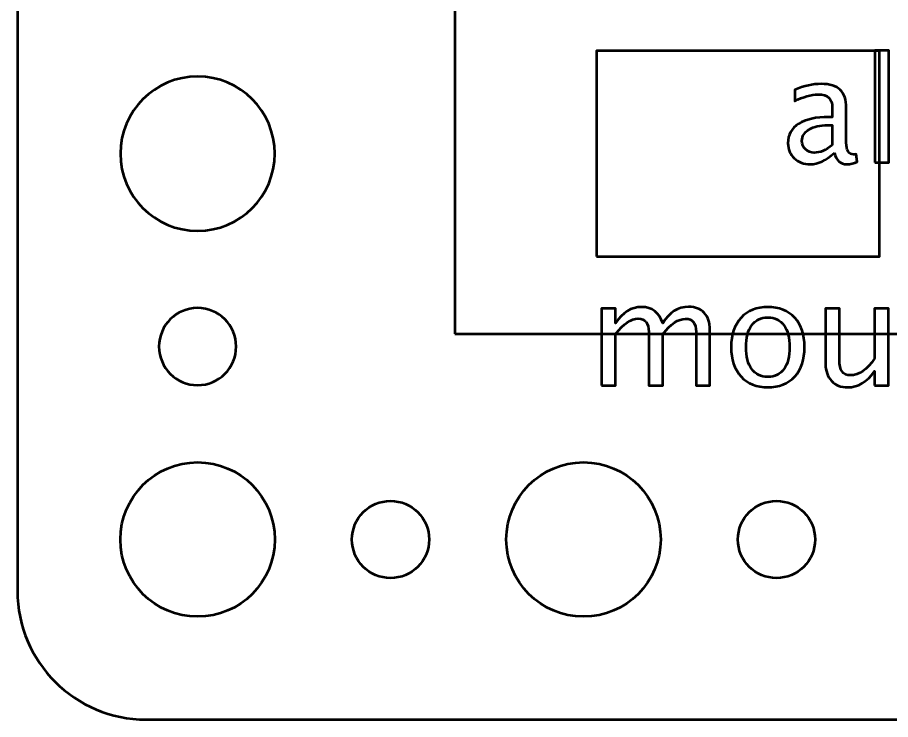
# Model space of a CAD drawing. Header units: centimetres. Extents: x -5.2 to 5.2, y -7.5 to 7.5.
# Drawn here: x -5.2 to -1.807, y -7.45 to -4.721 of the extents above; entities that cross this region are included whole.
import ezdxf

# ---------------------------------------------------------------- set-up
doc = ezdxf.new("R2010")
doc.units = ezdxf.units.CM
doc.header["$MEASUREMENT"] = 0
doc.layers.add('Layer 1', color=7, linetype='Continuous')

msp = doc.modelspace()

# ---------------------------------------------------------------- linework, layer by layer
at = {"layer": 'Layer 1', "color": 5, "lineweight": 53}
msp.add_lwpolyline([(-3.5, -5.95), (3.5, -5.95), (3.5, 6.05), (-3.5, 6.05), (-3.5, -5.95)], close=True, dxfattribs=at)
at = {"layer": 'Layer 1', "color": 4, "lineweight": 53}
msp.add_lwpolyline([(-2.94993, -5.65), (-1.84993, -5.65), (-1.84993, -4.85), (-2.94993, -4.85), (-2.94993, -5.65)], close=True, dxfattribs=at)
at = {"layer": 'Layer 1', "lineweight": 53}
for centre, major_axis in [((-4.49999, -6.75001), (0, 0.30001)), ((-2.99999, -6.75001), (0, 0.30001)), ((-3.75, -6.75), (0, 0.15)), ((-2.25, -6.75), (0, 0.15))]:
    msp.add_ellipse(centre, major_axis=major_axis, ratio=1, dxfattribs=at)
for points, knots in [([(-5.2, -6.95), (-5.2, -6.95), (-5.2, 6.95), (-5.2, 6.95), (-5.2, 6.95), (-5.2, 7.22614), (-4.97614, 7.45), (-4.7, 7.45), (-4.7, 7.45), (-4.7, 7.45), (4.7, 7.45), (4.7, 7.45), (4.7, 7.45), (4.97614, 7.45), (5.2, 7.22614), (5.2, 6.95), (5.2, 6.95), (5.2, 6.95), (5.2, -6.95), (5.2, -6.95), (5.2, -6.95), (5.2, -7.22614), (4.97614, -7.45), (4.7, -7.45), (4.7, -7.45), (4.7, -7.45), (-4.7, -7.45), (-4.7, -7.45), (-4.7, -7.45), (-4.97614, -7.45), (-5.2, -7.22614), (-5.2, -6.95)], [0, 0, 0, 0, 0.1111111, 0.1111111, 0.1111111, 0.1111111, 0.2222222, 0.2222222, 0.2222222, 0.2222222, 0.3333333, 0.3333333, 0.3333333, 0.3333333, 0.4444444, 0.4444444, 0.4444444, 0.4444444, 0.5555556, 0.5555556, 0.5555556, 0.5555556, 0.6666667, 0.6666667, 0.6666667, 0.6666667, 0.7777778, 0.7777778, 0.7777778, 0.7777778, 1, 1, 1, 1]), ([(-4.8, -5.25), (-4.8, -5.08431), (-4.66569, -4.95), (-4.5, -4.95), (-4.5, -4.95), (-4.33431, -4.95), (-4.2, -5.08431), (-4.2, -5.25), (-4.2, -5.25), (-4.2, -5.41569), (-4.33431, -5.55), (-4.5, -5.55), (-4.5, -5.55), (-4.66569, -5.55), (-4.8, -5.41569), (-4.8, -5.25)], [0, 0, 0, 0, 0.2, 0.2, 0.2, 0.2, 0.4, 0.4, 0.4, 0.4, 0.6, 0.6, 0.6, 0.6, 1, 1, 1, 1]), ([(-4.65, -6), (-4.65, -5.91716), (-4.58284, -5.85), (-4.5, -5.85), (-4.5, -5.85), (-4.41716, -5.85), (-4.35, -5.91716), (-4.35, -6), (-4.35, -6), (-4.35, -6.08284), (-4.41716, -6.15), (-4.5, -6.15), (-4.5, -6.15), (-4.58284, -6.15), (-4.65, -6.08284), (-4.65, -6)], [0, 0, 0, 0, 0.2, 0.2, 0.2, 0.2, 0.4, 0.4, 0.4, 0.4, 0.6, 0.6, 0.6, 0.6, 1, 1, 1, 1])]:
    msp.add_open_spline(points, degree=3, knots=knots, dxfattribs=at)
at = {"layer": 'Layer 1', "color": 5, "lineweight": 53}
for points, knots in [([(-1.86763, -5.2843), (-1.86763, -5.2843), (-1.86763, -4.84912), (-1.86763, -4.84912), (-1.86763, -4.84912), (-1.86763, -4.84912), (-1.81345, -4.84912), (-1.81345, -4.84912), (-1.81345, -4.84912), (-1.81345, -4.84912), (-1.81345, -5.2843), (-1.81345, -5.2843), (-1.81345, -5.2843), (-1.81345, -5.2843), (-1.86763, -5.2843), (-1.86763, -5.2843)], [0, 0, 0, 0, 0.2, 0.2, 0.2, 0.2, 0.4, 0.4, 0.4, 0.4, 0.6, 0.6, 0.6, 0.6, 1, 1, 1, 1]), ([(-2.02512, -5.2462), (-2.05767, -5.27612), (-2.08899, -5.29107), (-2.1191, -5.29107), (-2.1191, -5.29107), (-2.14384, -5.29107), (-2.16444, -5.28336), (-2.18071, -5.26784), (-2.18071, -5.26784), (-2.19708, -5.25232), (-2.20527, -5.23275), (-2.20527, -5.20914), (-2.20527, -5.20914), (-2.20527, -5.17649), (-2.19153, -5.15137), (-2.16406, -5.13388), (-2.16406, -5.13388), (-2.13659, -5.11638), (-2.09718, -5.10763), (-2.04581, -5.10763), (-2.04581, -5.10763), (-2.04581, -5.10763), (-2.03311, -5.10763), (-2.03311, -5.10763), (-2.03311, -5.10763), (-2.03311, -5.10763), (-2.03311, -5.0716), (-2.03311, -5.0716), (-2.03311, -5.0716), (-2.03311, -5.03689), (-2.05118, -5.01958), (-2.08739, -5.01958), (-2.08739, -5.01958), (-2.11543, -5.01958), (-2.1461, -5.02842), (-2.1793, -5.04611), (-2.1793, -5.04611), (-2.1793, -5.04611), (-2.1793, -5.00152), (-2.1793, -5.00152), (-2.1793, -5.00152), (-2.1428, -4.98646), (-2.10837, -4.97894), (-2.07611, -4.97894), (-2.07611, -4.97894), (-2.0429, -4.97894), (-2.01834, -4.98646), (-2.00263, -5.00161), (-2.00263, -5.00161), (-1.98683, -5.01676), (-1.97893, -5.04009), (-1.97893, -5.0716), (-1.97893, -5.0716), (-1.97893, -5.0716), (-1.97893, -5.20678), (-1.97893, -5.20678), (-1.97893, -5.20678), (-1.97893, -5.23773), (-1.96943, -5.25326), (-1.95033, -5.25326), (-1.95033, -5.25326), (-1.94798, -5.25326), (-1.9445, -5.25288), (-1.93989, -5.25213), (-1.93989, -5.25213), (-1.93989, -5.25213), (-1.93603, -5.28223), (-1.93603, -5.28223), (-1.93603, -5.28223), (-1.94835, -5.28816), (-1.9619, -5.29107), (-1.97676, -5.29107), (-1.97676, -5.29107), (-2.00207, -5.29107), (-2.01816, -5.27612), (-2.02512, -5.2462)], [0, 0, 0, 0, 0.05, 0.05, 0.05, 0.05, 0.1, 0.1, 0.1, 0.1, 0.15, 0.15, 0.15, 0.15, 0.2, 0.2, 0.2, 0.2, 0.25, 0.25, 0.25, 0.25, 0.3, 0.3, 0.3, 0.3, 0.35, 0.35, 0.35, 0.35, 0.4, 0.4, 0.4, 0.4, 0.45, 0.45, 0.45, 0.45, 0.5, 0.5, 0.5, 0.5, 0.55, 0.55, 0.55, 0.55, 0.6, 0.6, 0.6, 0.6, 0.65, 0.65, 0.65, 0.65, 0.7, 0.7, 0.7, 0.7, 0.75, 0.75, 0.75, 0.75, 0.8, 0.8, 0.8, 0.8, 0.85, 0.85, 0.85, 0.85, 0.9, 0.9, 0.9, 0.9, 1, 1, 1, 1]), ([(-2.03311, -5.21666), (-2.03311, -5.21666), (-2.03311, -5.1398), (-2.03311, -5.1398), (-2.03311, -5.1398), (-2.03311, -5.1398), (-2.05052, -5.13924), (-2.05052, -5.13924), (-2.05052, -5.13924), (-2.08062, -5.13924), (-2.10489, -5.14479), (-2.12342, -5.15589), (-2.12342, -5.15589), (-2.14186, -5.16708), (-2.15108, -5.18185), (-2.15108, -5.20029), (-2.15108, -5.20029), (-2.15108, -5.21318), (-2.14647, -5.22409), (-2.13735, -5.23303), (-2.13735, -5.23303), (-2.12813, -5.24197), (-2.11693, -5.24648), (-2.10367, -5.24648), (-2.10367, -5.24648), (-2.08109, -5.24648), (-2.05757, -5.23651), (-2.03311, -5.21666)], [0, 0, 0, 0, 0.125, 0.125, 0.125, 0.125, 0.25, 0.25, 0.25, 0.25, 0.375, 0.375, 0.375, 0.375, 0.5, 0.5, 0.5, 0.5, 0.625, 0.625, 0.625, 0.625, 0.75, 0.75, 0.75, 0.75, 1, 1, 1, 1]), ([(-2.92968, -6.15165), (-2.92968, -6.15165), (-2.92968, -5.8525), (-2.92968, -5.8525), (-2.92968, -5.8525), (-2.92968, -5.8525), (-2.8755, -5.8525), (-2.8755, -5.8525), (-2.8755, -5.8525), (-2.8755, -5.8525), (-2.8755, -5.90903), (-2.8755, -5.90903), (-2.8755, -5.90903), (-2.84906, -5.86717), (-2.8152, -5.84629), (-2.77371, -5.84629), (-2.77371, -5.84629), (-2.73373, -5.84629), (-2.70654, -5.86717), (-2.69205, -5.90903), (-2.69205, -5.90903), (-2.66637, -5.8668), (-2.63287, -5.84572), (-2.59176, -5.84572), (-2.59176, -5.84572), (-2.56552, -5.84572), (-2.5451, -5.85344), (-2.53052, -5.86896), (-2.53052, -5.86896), (-2.51594, -5.88448), (-2.5086, -5.90621), (-2.5086, -5.93415), (-2.5086, -5.93415), (-2.5086, -5.93415), (-2.5086, -6.15165), (-2.5086, -6.15165), (-2.5086, -6.15165), (-2.5086, -6.15165), (-2.56279, -6.15165), (-2.56279, -6.15165), (-2.56279, -6.15165), (-2.56279, -6.15165), (-2.56279, -5.94309), (-2.56279, -5.94309), (-2.56279, -5.94309), (-2.56279, -5.90903), (-2.57633, -5.89201), (-2.60343, -5.89201), (-2.60343, -5.89201), (-2.63156, -5.89201), (-2.6611, -5.91186), (-2.69205, -5.95165), (-2.69205, -5.95165), (-2.69205, -5.95165), (-2.69205, -6.15165), (-2.69205, -6.15165), (-2.69205, -6.15165), (-2.69205, -6.15165), (-2.74624, -6.15165), (-2.74624, -6.15165), (-2.74624, -6.15165), (-2.74624, -6.15165), (-2.74624, -5.9429), (-2.74624, -5.9429), (-2.74624, -5.9429), (-2.74624, -5.90856), (-2.75998, -5.89144), (-2.78754, -5.89144), (-2.78754, -5.89144), (-2.81491, -5.89144), (-2.84427, -5.91139), (-2.8755, -5.95137), (-2.8755, -5.95137), (-2.8755, -5.95137), (-2.8755, -6.15165), (-2.8755, -6.15165), (-2.8755, -6.15165), (-2.8755, -6.15165), (-2.92968, -6.15165), (-2.92968, -6.15165)], [0, 0, 0, 0, 0.047619, 0.047619, 0.047619, 0.047619, 0.0952381, 0.0952381, 0.0952381, 0.0952381, 0.1428571, 0.1428571, 0.1428571, 0.1428571, 0.1904762, 0.1904762, 0.1904762, 0.1904762, 0.2380952, 0.2380952, 0.2380952, 0.2380952, 0.2857143, 0.2857143, 0.2857143, 0.2857143, 0.3333333, 0.3333333, 0.3333333, 0.3333333, 0.3809524, 0.3809524, 0.3809524, 0.3809524, 0.4285714, 0.4285714, 0.4285714, 0.4285714, 0.4761905, 0.4761905, 0.4761905, 0.4761905, 0.5238095, 0.5238095, 0.5238095, 0.5238095, 0.5714286, 0.5714286, 0.5714286, 0.5714286, 0.6190476, 0.6190476, 0.6190476, 0.6190476, 0.6666667, 0.6666667, 0.6666667, 0.6666667, 0.7142857, 0.7142857, 0.7142857, 0.7142857, 0.7619048, 0.7619048, 0.7619048, 0.7619048, 0.8095238, 0.8095238, 0.8095238, 0.8095238, 0.8571429, 0.8571429, 0.8571429, 0.8571429, 0.9047619, 0.9047619, 0.9047619, 0.9047619, 1, 1, 1, 1]), ([(-2.28358, -6.15842), (-2.32751, -6.15842), (-2.36232, -6.14441), (-2.3879, -6.11637), (-2.3879, -6.11637), (-2.41359, -6.08834), (-2.42638, -6.05024), (-2.42638, -6.00217), (-2.42638, -6.00217), (-2.42638, -5.95419), (-2.41359, -5.91618), (-2.3879, -5.88824), (-2.3879, -5.88824), (-2.36232, -5.8603), (-2.32751, -5.84629), (-2.28358, -5.84629), (-2.28358, -5.84629), (-2.23964, -5.84629), (-2.20484, -5.8603), (-2.17925, -5.88824), (-2.17925, -5.88824), (-2.15357, -5.91618), (-2.14077, -5.95419), (-2.14077, -6.00217), (-2.14077, -6.00217), (-2.14077, -6.05024), (-2.15357, -6.08834), (-2.17925, -6.11637), (-2.17925, -6.11637), (-2.20484, -6.14441), (-2.23964, -6.15842), (-2.28358, -6.15842)], [0, 0, 0, 0, 0.1111111, 0.1111111, 0.1111111, 0.1111111, 0.2222222, 0.2222222, 0.2222222, 0.2222222, 0.3333333, 0.3333333, 0.3333333, 0.3333333, 0.4444444, 0.4444444, 0.4444444, 0.4444444, 0.5555556, 0.5555556, 0.5555556, 0.5555556, 0.6666667, 0.6666667, 0.6666667, 0.6666667, 0.7777778, 0.7777778, 0.7777778, 0.7777778, 1, 1, 1, 1]), ([(-1.86852, -6.15165), (-1.86852, -6.15165), (-1.86852, -6.09539), (-1.86852, -6.09539), (-1.86852, -6.09539), (-1.8974, -6.13744), (-1.93249, -6.15842), (-1.97369, -6.15842), (-1.97369, -6.15842), (-1.99985, -6.15842), (-2.02064, -6.15024), (-2.03606, -6.13378), (-2.03606, -6.13378), (-2.05159, -6.11731), (-2.0593, -6.09521), (-2.0593, -6.06727), (-2.0593, -6.06727), (-2.0593, -6.06727), (-2.0593, -5.8525), (-2.0593, -5.8525), (-2.0593, -5.8525), (-2.0593, -5.8525), (-2.00511, -5.8525), (-2.00511, -5.8525), (-2.00511, -5.8525), (-2.00511, -5.8525), (-2.00511, -6.04958), (-2.00511, -6.04958), (-2.00511, -6.04958), (-2.00511, -6.07206), (-2.00182, -6.08796), (-1.99533, -6.09737), (-1.99533, -6.09737), (-1.98875, -6.10687), (-1.97783, -6.11157), (-1.9625, -6.11157), (-1.9625, -6.11157), (-1.92939, -6.11157), (-1.89796, -6.08984), (-1.86852, -6.04629), (-1.86852, -6.04629), (-1.86852, -6.04629), (-1.86852, -5.8525), (-1.86852, -5.8525), (-1.86852, -5.8525), (-1.86852, -5.8525), (-1.81433, -5.8525), (-1.81433, -5.8525), (-1.81433, -5.8525), (-1.81433, -5.8525), (-1.81433, -6.15165), (-1.81433, -6.15165), (-1.81433, -6.15165), (-1.81433, -6.15165), (-1.86852, -6.15165), (-1.86852, -6.15165)], [0, 0, 0, 0, 0.0666667, 0.0666667, 0.0666667, 0.0666667, 0.1333333, 0.1333333, 0.1333333, 0.1333333, 0.2, 0.2, 0.2, 0.2, 0.2666667, 0.2666667, 0.2666667, 0.2666667, 0.3333333, 0.3333333, 0.3333333, 0.3333333, 0.4, 0.4, 0.4, 0.4, 0.4666667, 0.4666667, 0.4666667, 0.4666667, 0.5333333, 0.5333333, 0.5333333, 0.5333333, 0.6, 0.6, 0.6, 0.6, 0.6666667, 0.6666667, 0.6666667, 0.6666667, 0.7333333, 0.7333333, 0.7333333, 0.7333333, 0.8, 0.8, 0.8, 0.8, 0.8666667, 0.8666667, 0.8666667, 0.8666667, 1, 1, 1, 1]), ([(-2.28367, -6.11778), (-2.25686, -6.11778), (-2.23598, -6.10772), (-2.22111, -6.08749), (-2.22111, -6.08749), (-2.20634, -6.06736), (-2.19891, -6.03886), (-2.19891, -6.00217), (-2.19891, -6.00217), (-2.19891, -5.96557), (-2.20634, -5.93716), (-2.22111, -5.91703), (-2.22111, -5.91703), (-2.23598, -5.89699), (-2.25686, -5.88693), (-2.28367, -5.88693), (-2.28367, -5.88693), (-2.31058, -5.88693), (-2.33146, -5.89699), (-2.34614, -5.91703), (-2.34614, -5.91703), (-2.36091, -5.93716), (-2.36824, -5.96557), (-2.36824, -6.00217), (-2.36824, -6.00217), (-2.36824, -6.03886), (-2.36091, -6.06736), (-2.34614, -6.08749), (-2.34614, -6.08749), (-2.33146, -6.10772), (-2.31058, -6.11778), (-2.28367, -6.11778)], [0, 0, 0, 0, 0.1111111, 0.1111111, 0.1111111, 0.1111111, 0.2222222, 0.2222222, 0.2222222, 0.2222222, 0.3333333, 0.3333333, 0.3333333, 0.3333333, 0.4444444, 0.4444444, 0.4444444, 0.4444444, 0.5555556, 0.5555556, 0.5555556, 0.5555556, 0.6666667, 0.6666667, 0.6666667, 0.6666667, 0.7777778, 0.7777778, 0.7777778, 0.7777778, 1, 1, 1, 1])]:
    msp.add_open_spline(points, degree=3, knots=knots, dxfattribs=at)

doc.saveas('drawing.dxf')
